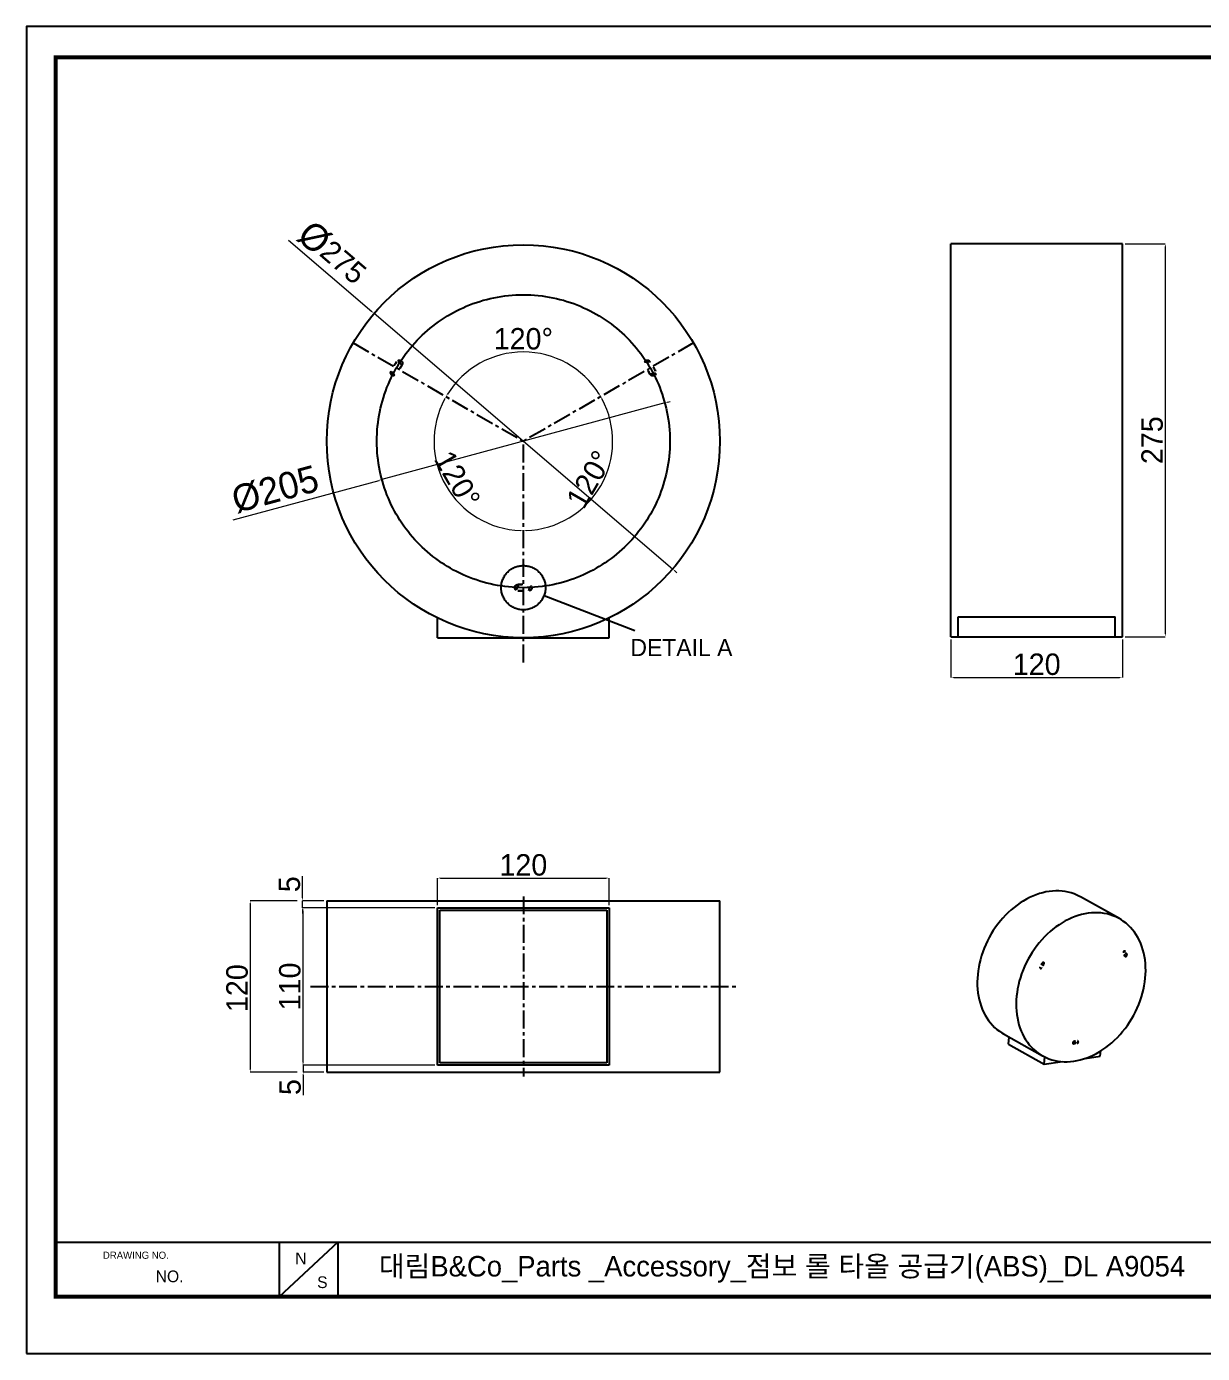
# Model space of a CAD drawing. Extents: x 16296660632 to 16296674782, y -37409619871 to -37409616716.
# Drawn here: x 16296673514 to 16296674337, y -37409617645 to -37409616716 of the extents above; entities that cross this region are included whole.
import ezdxf

# ---------------------------------------------------------------- set-up
doc = ezdxf.new("R2010")
doc.units = 0
doc.header["$LTSCALE"] = 10
doc.header["$MEASUREMENT"] = 0
doc.header["$PDMODE"] = 3
doc.header["$PDSIZE"] = -10
doc.linetypes.add('CENTER', pattern=[2, 1.25, -0.25, 0.25, -0.25])
doc.linetypes.add('PHANTOM', pattern=[25, 20, -1, 1, -1, 1, -1])
doc.layers.get('0').update_dxf_attribs({"linetype": 'CONTINUOUS'})
doc.layers.get('DEFPOINTS').update_dxf_attribs({"linetype": 'CONTINUOUS'})
doc.styles.add('Daelim Dimension', font='\x7f\x7f\x7f\x7f.TTF')
doc.styles.add('GHS', font='romans', dxfattribs={"bigfont": 'ghs'})
doc.dimstyles.new('DEFAULT', dxfattribs={"dimscale": 2, "dimtxt": 2, "dimasz": 2, "dimexe": 0, "dimexo": 2, "dimgap": 1, "dimtad": 1, "dimdec": 1, "dimzin": 9, "dimdsep": 46, "dimtxsty": 'Daelim Dimension', "dimcen": 0.5, "dimclrd": 252, "dimclre": 252, "dimclrt": 3, "dimadec": 1, "dimazin": 0, "dimtfac": 1, "dimtdec": 1, "dimtix": 1, "dimtmove": 0, "dimatfit": 3, "dimfxl": 0, "dimtolj": 1, "dimtzin": 1, "dimlwd": 9, "dimlwe": 9, "dimarcsym": 0})
doc.dimstyles.new('STANDARD$7', dxfattribs={"dimtxt": 3.5, "dimasz": 3, "dimexe": 1, "dimexo": 0.0625, "dimgap": 1, "dimtad": 1, "dimdec": 4, "dimzin": 0, "dimdsep": 46, "dimtxsty": 'GHS', "dimcen": 1, "dimclrt": 2, "dimadec": 0, "dimazin": 0, "dimtfac": 1, "dimtdec": 4, "dimtofl": 0, "dimtmove": 0, "dimatfit": 3, "dimfxl": 0, "dimtolj": 1, "dimtzin": 0, "dimarcsym": 0})

# ---------------------------------------------------------------- blocks, each defined once
blk = doc.blocks.new('*D0')
at = {"color": 5, "lineweight": 9}
for p, q in [((16296673802.04871, -37409617330.948021), (16296673802.04871, -37409617312.104591)), ((16296673804.04871, -37409617312.104591), (16296673920.04871, -37409617312.104591)), ((16296673922.04871, -37409617330.948021), (16296673922.04871, -37409617312.104591))]:
    blk.add_line(p, q, dxfattribs=at)
at = {"color": 5}
for points in [[(16296673804.04871, -37409617311.771263), (16296673804.04871, -37409617312.437927), (16296673802.04871, -37409617312.104591)], [(16296673920.04871, -37409617311.771263), (16296673920.04871, -37409617312.437927), (16296673922.04871, -37409617312.104591)]]:
    blk.add_solid(points, dxfattribs=at)
at = {"layer": 'DEFPOINTS', "color": 0}
for p in [(16296673922.04871, -37409617312.104591), (16296673802.04871, -37409617332.948021), (16296673922.04871, -37409617332.948021)]:
    blk.add_point(p, dxfattribs=at)
at = {"color": 7, "insert": (16296673862.04871, -37409617302.971542), "char_height": 15, "attachment_point": 5, "style": 'Daelim Dimension'}
blk.add_mtext('\\A1;120', dxfattribs=at)
blk = doc.blocks.new('*D1')
at = {"color": 5, "lineweight": 9}
for p, q in [((16296673707.49317, -37409617325.94802), (16296673707.49317, -37409617310.77323)), ((16296673722.54871, -37409617327.94802), (16296673707.49317, -37409617327.94802)), ((16296673707.49317, -37409617332.94802), (16296673707.49317, -37409617327.94802)), ((16296673800.04871, -37409617332.94802), (16296673707.49317, -37409617332.94802)), ((16296673707.49317, -37409617334.94802), (16296673707.49317, -37409617336.94802))]:
    blk.add_line(p, q, dxfattribs=at)
at = {"color": 5}
for points in [[(16296673707.15984, -37409617325.94802), (16296673707.8265, -37409617325.94802), (16296673707.49317, -37409617327.94802)], [(16296673707.15984, -37409617334.94802), (16296673707.8265, -37409617334.94802), (16296673707.49317, -37409617332.94802)]]:
    blk.add_solid(points, dxfattribs=at)
at = {"layer": 'DEFPOINTS', "color": 0}
for p in [(16296673707.49317, -37409617327.94802), (16296673724.54871, -37409617327.94802), (16296673802.04871, -37409617332.94802)]:
    blk.add_point(p, dxfattribs=at)
at = {"color": 7, "insert": (16296673698.41378, -37409617316.40842), "char_height": 15, "attachment_point": 5, "rotation": 90, "style": 'Daelim Dimension'}
blk.add_mtext('\\A1;5', dxfattribs=at)
blk = doc.blocks.new('*D2')
at = {"color": 5, "lineweight": 9}
for p, q in [((16296673800.04871, -37409617332.94802), (16296673707.86276, -37409617332.94802)), ((16296673707.86276, -37409617334.94802), (16296673707.86276, -37409617440.94802)), ((16296673800.04871, -37409617442.94802), (16296673707.86276, -37409617442.94802))]:
    blk.add_line(p, q, dxfattribs=at)
at = {"color": 5}
for points in [[(16296673707.52943, -37409617334.94802), (16296673708.1961, -37409617334.94802), (16296673707.86276, -37409617332.94802)], [(16296673707.52943, -37409617440.94802), (16296673708.1961, -37409617440.94802), (16296673707.86276, -37409617442.94802)]]:
    blk.add_solid(points, dxfattribs=at)
at = {"layer": 'DEFPOINTS', "color": 0}
for p in [(16296673802.04871, -37409617332.94802), (16296673707.86276, -37409617442.94802), (16296673802.04871, -37409617442.94802)]:
    blk.add_point(p, dxfattribs=at)
at = {"color": 7, "insert": (16296673698.75118, -37409617387.94802), "char_height": 15, "attachment_point": 5, "rotation": 90, "style": 'Daelim Dimension'}
blk.add_mtext('\\A1;110', dxfattribs=at)
blk = doc.blocks.new('*D3')
at = {"color": 5, "lineweight": 9}
for p, q in [((16296673708.00125, -37409617440.94802), (16296673708.00125, -37409617438.94802)), ((16296673800.04871, -37409617442.94802), (16296673708.00125, -37409617442.94802)), ((16296673708.00125, -37409617442.94802), (16296673708.00125, -37409617447.94802)), ((16296673722.54871, -37409617447.94802), (16296673708.00125, -37409617447.94802)), ((16296673708.00125, -37409617449.94802), (16296673708.00125, -37409617464.01761))]:
    blk.add_line(p, q, dxfattribs=at)
at = {"color": 5}
for points in [[(16296673707.66792, -37409617440.94802), (16296673708.33459, -37409617440.94802), (16296673708.00125, -37409617442.94802)], [(16296673707.66792, -37409617449.94802), (16296673708.33459, -37409617449.94802), (16296673708.00125, -37409617447.94802)]]:
    blk.add_solid(points, dxfattribs=at)
at = {"layer": 'DEFPOINTS', "color": 0}
for p in [(16296673802.04871, -37409617442.94802), (16296673708.00125, -37409617447.94802), (16296673724.54871, -37409617447.94802)]:
    blk.add_point(p, dxfattribs=at)
at = {"color": 7, "insert": (16296673698.92186, -37409617458.38242), "char_height": 15, "attachment_point": 5, "rotation": 90, "style": 'Daelim Dimension'}
blk.add_mtext('\\A1;5', dxfattribs=at)
blk = doc.blocks.new('*D4')
at = {"color": 5, "lineweight": 9}
for p, q in [((16296673703.86276, -37409617327.94802), (16296673670.9495, -37409617327.94802)), ((16296673670.9495, -37409617329.94802), (16296673670.9495, -37409617445.94802)), ((16296673703.86276, -37409617447.94802), (16296673670.9495, -37409617447.94802))]:
    blk.add_line(p, q, dxfattribs=at)
at = {"color": 5}
for points in [[(16296673670.61616, -37409617329.94802), (16296673671.28283, -37409617329.94802), (16296673670.9495, -37409617327.94802)], [(16296673670.61616, -37409617445.94802), (16296673671.28283, -37409617445.94802), (16296673670.9495, -37409617447.94802)]]:
    blk.add_solid(points, dxfattribs=at)
at = {"layer": 'DEFPOINTS', "color": 0}
for p in [(16296673705.86276, -37409617327.94802), (16296673670.9495, -37409617447.94802), (16296673705.86276, -37409617447.94802)]:
    blk.add_point(p, dxfattribs=at)
at = {"color": 7, "insert": (16296673661.81646, -37409617389.12516), "char_height": 15, "attachment_point": 5, "rotation": 90, "style": 'Daelim Dimension'}
blk.add_mtext('\\A1;120', dxfattribs=at)
blk = doc.blocks.new('*D5')
at = {"color": 5, "lineweight": 9}
for p, q in [((16296673697.835011, -37409616865.720428), (16296673756.09812, -37409616915.62204)), ((16296673966.48032, -37409617095.811707), (16296673757.617121, -37409616916.92305)), ((16296673967.999331, -37409617097.112709), (16296673969.518339, -37409617098.413719))]:
    blk.add_line(p, q, dxfattribs=at)
at = {"color": 5}
for points in [[(16296673756.314951, -37409616915.368874), (16296673755.881281, -37409616915.875214), (16296673757.617121, -37409616916.92305)], [(16296673968.21616, -37409617096.859543), (16296673967.78249, -37409617097.365883), (16296673966.48032, -37409617095.811707)]]:
    blk.add_solid(points, dxfattribs=at)
at = {"layer": 'DEFPOINTS', "color": 0}
for p in [(16296673757.617121, -37409616916.92305), (16296673966.48032, -37409617095.811707)]:
    blk.add_point(p, dxfattribs=at)
at = {"color": 7, "insert": (16296673728.488741, -37409616874.88887), "char_height": 15, "attachment_point": 5, "rotation": 319.420368043, "style": 'Daelim Dimension'}
blk.add_mtext('\\A1;{\\H1.25x;\\C0;Ø}275', dxfattribs=at)
blk = doc.blocks.new('*D6')
at = {"color": 5, "lineweight": 9}
for p, q in [((16296673960.97, -37409616979.52), (16296673763.13, -37409617033.21)), ((16296673962.9, -37409616979), (16296673964.83, -37409616978.47)), ((16296673659.11, -37409617061.44), (16296673761.2, -37409617033.74))]:
    blk.add_line(p, q, dxfattribs=at)
at = {"color": 5}
for points in [[(16296673962.81, -37409616978.68), (16296673962.99, -37409616979.32), (16296673960.97, -37409616979.52)], [(16296673761.11, -37409617033.42), (16296673761.28, -37409617034.06), (16296673763.13, -37409617033.21)]]:
    blk.add_solid(points, dxfattribs=at)
at = {"layer": 'DEFPOINTS', "color": 0}
for p in [(16296673960.97, -37409616979.52), (16296673763.13, -37409617033.21)]:
    blk.add_point(p, dxfattribs=at)
at = {"color": 7, "insert": (16296673688.45, -37409617040.03), "char_height": 15, "attachment_point": 5, "rotation": 15.18353, "style": 'Daelim Dimension'}
blk.add_mtext('\\A1;{\\H1.25x;\\C0;Ø205}', dxfattribs=at)
blk = doc.blocks.new('*D7')
at = {"color": 5, "lineweight": 9}
blk.add_arc((16296673862.05, -37409617006.37), 62.48, 151.83425, 268.16575, dxfattribs=at)
at = {"color": 5}
for points in [[(16296673806.68, -37409616976.72), (16296673807.26, -37409616977.04), (16296673807.94, -37409616975.13)], [(16296673860.05, -37409617068.48), (16296673860.04, -37409617069.14), (16296673862.05, -37409617068.84)]]:
    blk.add_solid(points, dxfattribs=at)
at = {"layer": 'DEFPOINTS', "color": 0}
for p in [(16296673742.97, -37409616937.62), (16296673862.05, -37409617006.37), (16296673862.05, -37409617006.37), (16296673800.52, -37409617017.22), (16296673862.05, -37409617161.19)]:
    blk.add_point(p, dxfattribs=at)
at = {"color": 7, "insert": (16296673815.85, -37409617033.04), "char_height": 15, "attachment_point": 5, "rotation": 300, "style": 'Daelim Dimension'}
blk.add_mtext('\\A1;120°', dxfattribs=at)
blk = doc.blocks.new('*D8')
at = {"color": 5, "lineweight": 9}
blk.add_arc((16296673862.05, -37409617006.37), 62.48, 271.83425, 28.16575, dxfattribs=at)
at = {"color": 5}
for points in [[(16296673916.84, -37409616977.04), (16296673917.42, -37409616976.72), (16296673916.15, -37409616975.13)], [(16296673864.05, -37409617069.14), (16296673864.04, -37409617068.48), (16296673862.05, -37409617068.84)]]:
    blk.add_solid(points, dxfattribs=at)
at = {"layer": 'DEFPOINTS', "color": 0}
for p in [(16296673981.13, -37409616937.62), (16296673862.05, -37409617006.37), (16296673862.05, -37409617006.37), (16296673902.21, -37409617054.23), (16296673862.05, -37409617161.19)]:
    blk.add_point(p, dxfattribs=at)
at = {"color": 7, "insert": (16296673908.24, -37409617033.04), "char_height": 15, "attachment_point": 5, "rotation": 60, "style": 'Daelim Dimension'}
blk.add_mtext('\\A1;120°', dxfattribs=at)
blk = doc.blocks.new('*D9')
at = {"color": 5, "lineweight": 9}
blk.add_arc((16296673862.04871, -37409617006.367317), 62.475839, 31.83425271, 148.165748085, dxfattribs=at)
at = {"color": 5}
for points in [[(16296673809.256611, -37409616973.584839), (16296673808.684669, -37409616973.24231), (16296673807.943041, -37409616975.129387)], [(16296673915.412741, -37409616973.24231), (16296673914.840799, -37409616973.584839), (16296673916.154369, -37409616975.129387)]]:
    blk.add_solid(points, dxfattribs=at)
at = {"layer": 'DEFPOINTS', "color": 0}
for p in [(16296673742.970209, -37409616937.617317), (16296673981.127199, -37409616937.617317), (16296673840.68071, -37409616947.659233), (16296673862.04871, -37409617006.367317), (16296673862.04871, -37409617006.367317)]:
    blk.add_point(p, dxfattribs=at)
at = {"color": 7, "insert": (16296673862.04871, -37409616934.75843), "char_height": 15, "attachment_point": 5, "style": 'Daelim Dimension'}
blk.add_mtext('\\A1;120°', dxfattribs=at)
blk = doc.blocks.new('*D10')
at = {"color": 5, "lineweight": 9}
for p, q in [((16296674161.18626, -37409617145.156952), (16296674161.18626, -37409617171.691933)), ((16296674281.18626, -37409617145.156952), (16296674281.18626, -37409617171.691933)), ((16296674163.18626, -37409617171.691933), (16296674279.18626, -37409617171.691933))]:
    blk.add_line(p, q, dxfattribs=at)
at = {"color": 5}
for points in [[(16296674163.18626, -37409617171.358589), (16296674163.18626, -37409617172.025261), (16296674161.18626, -37409617171.691933)], [(16296674279.18626, -37409617171.358589), (16296674279.18626, -37409617172.025261), (16296674281.18626, -37409617171.691933)]]:
    blk.add_solid(points, dxfattribs=at)
at = {"layer": 'DEFPOINTS', "color": 0}
for p in [(16296674161.18626, -37409617143.156952), (16296674281.18626, -37409617143.156952), (16296674281.18626, -37409617171.691933)]:
    blk.add_point(p, dxfattribs=at)
at = {"color": 7, "insert": (16296674221.18626, -37409617162.558884), "char_height": 15, "attachment_point": 5, "style": 'Daelim Dimension'}
blk.add_mtext('\\A1;120', dxfattribs=at)
blk = doc.blocks.new('*D11')
at = {"color": 5, "lineweight": 9}
for p, q in [((16296674283.18626, -37409616868.15695), (16296674311.16891, -37409616868.15695)), ((16296674311.16891, -37409616870.15695), (16296674311.16891, -37409617141.15695)), ((16296674283.18626, -37409617143.15695), (16296674311.16891, -37409617143.15695))]:
    blk.add_line(p, q, dxfattribs=at)
at = {"color": 5}
for points in [[(16296674310.83557, -37409616870.15695), (16296674311.50224, -37409616870.15695), (16296674311.16891, -37409616868.15695)], [(16296674310.83557, -37409617141.15695), (16296674311.50224, -37409617141.15695), (16296674311.16891, -37409617143.15695)]]:
    blk.add_solid(points, dxfattribs=at)
at = {"layer": 'DEFPOINTS', "color": 0}
for p in [(16296674281.18626, -37409616868.15695), (16296674281.18626, -37409617143.15695), (16296674311.16891, -37409617143.15695)]:
    blk.add_point(p, dxfattribs=at)
at = {"color": 7, "insert": (16296674302.00368, -37409617005.65695), "char_height": 15, "attachment_point": 5, "rotation": 90, "style": 'Daelim Dimension'}
blk.add_mtext('\\A1;275', dxfattribs=at)

msp = doc.modelspace()

# ---------------------------------------------------------------- linework, layer by layer
for p, q in [((16296674281.18626, -37409616868.156952), (16296674161.18626, -37409616868.156952)), ((16296674161.18626, -37409617005.656952), (16296674161.18626, -37409616868.156952)), ((16296674281.18626, -37409617005.656952), (16296674281.18626, -37409616868.156952)), ((16296674161.18626, -37409617143.156952), (16296674161.18626, -37409617005.656952)), ((16296674281.18626, -37409617143.156952), (16296674281.18626, -37409617005.656952)), ((16296673802.04871, -37409617143.867317), (16296673802.04871, -37409617130.085747)), ((16296673922.04871, -37409617143.867317), (16296673922.04871, -37409617130.085747)), ((16296673802.04871, -37409617143.867317), (16296673862.04871, -37409617143.867317)), ((16296673862.04871, -37409617143.867317), (16296673922.04871, -37409617143.867317)), ((16296674161.18626, -37409617143.156952), (16296674166.18626, -37409617143.156952)), ((16296674166.18626, -37409617143.156952), (16296674276.18626, -37409617143.156952)), ((16296674276.18626, -37409617143.156952), (16296674281.18626, -37409617143.156952)), ((16296673724.54871, -37409617327.948021), (16296673724.54871, -37409617447.948021)), ((16296673724.54871, -37409617327.948021), (16296673999.54871, -37409617327.948021)), ((16296673802.04871, -37409617442.948021), (16296673802.04871, -37409617332.948021)), ((16296673802.04871, -37409617332.948021), (16296673862.04871, -37409617332.948021)), ((16296673862.04871, -37409617332.948021), (16296673922.04871, -37409617332.948021)), ((16296673922.04871, -37409617332.948021), (16296673922.04871, -37409617442.948021)), ((16296673999.54871, -37409617447.948021), (16296673999.54871, -37409617327.948021)), ((16296673803.54871, -37409617441.448021), (16296673803.54871, -37409617334.448021)), ((16296673803.54871, -37409617334.448021), (16296673862.04871, -37409617334.448021)), ((16296673862.04871, -37409617334.448021), (16296673920.54871, -37409617334.448021)), ((16296673920.54871, -37409617334.448021), (16296673920.54871, -37409617441.448021)), ((16296673862.04871, -37409617442.948021), (16296673802.04871, -37409617442.948021)), ((16296673862.04871, -37409617441.448021), (16296673803.54871, -37409617441.448021)), ((16296673920.54871, -37409617441.448021), (16296673862.04871, -37409617441.448021)), ((16296673922.04871, -37409617442.948021), (16296673862.04871, -37409617442.948021)), ((16296673724.54871, -37409617447.948021), (16296673999.54871, -37409617447.948021))]:
    msp.add_line(p, q)
at = {"color": 1, "linetype": 'CENTER'}
for p, q in [((16296673742.970209, -37409616937.617317), (16296673862.04871, -37409617006.367317)), ((16296673981.127199, -37409616937.617317), (16296673862.04871, -37409617006.367317)), ((16296673862.04871, -37409617161.186852), (16296673862.04871, -37409617006.367317)), ((16296673862.04871, -37409617324.892754), (16296673862.04871, -37409617451.003288)), ((16296673713.156111, -37409617387.948021), (16296674010.941299, -37409617387.948021))]:
    msp.add_line(p, q, dxfattribs=at)
at = {"color": 2}
for p, q in [((16296674166.18626, -37409617129.375381), (16296674276.18626, -37409617129.375381)), ((16296674166.18626, -37409617143.156952), (16296674166.18626, -37409617129.375381)), ((16296674276.18626, -37409617143.156952), (16296674276.18626, -37409617129.375381)), ((16296674279.031981, -37409617340.509277), (16296674251.821329, -37409617325.250427)), ((16296674282.88736, -37409617363.256767), (16296674282.811411, -37409617363.137428)), ((16296674282.88736, -37409617363.256767), (16296674283.227501, -37409617363.447502)), ((16296674283.899521, -37409617365.579323), (16296674284.239651, -37409617365.770058)), ((16296674224.49404, -37409617374.703758), (16296674224.834169, -37409617374.894493)), ((16296674225.927549, -37409617372.143639), (16296674226.267679, -37409617372.334373)), ((16296674198.01889, -37409617421.194656), (16296674225.22954, -37409617436.453529)), ((16296674201.37442, -37409617428.379807), (16296674201.863211, -37409617423.350441)), ((16296674201.37442, -37409617428.379807), (16296674226.317511, -37409617442.367104)), ((16296674246.563101, -37409617427.871422), (16296674246.70575, -37409617427.873848)), ((16296674246.70575, -37409617427.873848), (16296674247.045879, -37409617428.064598)), ((16296674248.566441, -37409617427.632477), (16296674246.758181, -37409617426.618477)), ((16296674249.215759, -37409617427.52137), (16296674249.555901, -37409617427.712097)), ((16296674265.61516, -37409617436.848427), (16296674265.97784, -37409617433.116692)), ((16296674226.317511, -37409617442.367104), (16296674226.811609, -37409617437.283127)), ((16296674226.317511, -37409617442.367104), (16296674239.263121, -37409617440.54911)), ((16296674255.093769, -37409617438.325974), (16296674265.61516, -37409617436.848427))]:
    msp.add_line(p, q, dxfattribs=at)
at = {"color": 5}
msp.add_line((16296673534.87118, -37409617566.997437), (16296674555.400921, -37409617566.997437), dxfattribs=at)
at = {"color": 5, "ltscale": 40}
for p, q in [((16296673691.304331, -37409617566.997437), (16296673691.304331, -37409617605.188103)), ((16296673691.304331, -37409617566.997437), (16296673691.304331, -37409617605.188103)), ((16296673732.177811, -37409617566.997437), (16296673691.304331, -37409617605.188103)), ((16296673732.177811, -37409617566.997437), (16296673691.304331, -37409617605.188103)), ((16296673732.177811, -37409617566.997437), (16296673732.177811, -37409617605.188103)), ((16296673732.177811, -37409617566.997437), (16296673732.177811, -37409617605.188103))]:
    msp.add_line(p, q, dxfattribs=at)
at = {"ltscale": 0.5}
msp.add_lwpolyline([(16296673514.49086, -37409617644.808182), (16296674781.90975, -37409617644.808182), (16296674781.90975, -37409616716.146439), (16296673514.49086, -37409616716.146439)], close=True, dxfattribs=at)
at = {"color": 5, "linetype": 'ByBlock', "lineweight": 200, "const_width": 2.92032}
msp.add_lwpolyline([(16296673534.87118, -37409617605.043732), (16296674761.405581, -37409617605.043732), (16296674761.405581, -37409616737.708679), (16296673534.87118, -37409616737.708679)], close=True, dxfattribs=at)
at = {"color": 2, "flags": 128}
for points in [[(16296674251.821329, -37409617325.250427), (16296674251.171089, -37409617324.895699), (16296674249.26696, -37409617323.965431), (16296674247.300341, -37409617323.161613), (16296674245.27626, -37409617322.486313), (16296674243.19994, -37409617321.941231), (16296674241.076679, -37409617321.527809), (16296674238.911961, -37409617321.247063), (16296674236.711321, -37409617321.099747), (16296674234.48041, -37409617321.086243), (16296674232.22496, -37409617321.206573), (16296674229.95076, -37409617321.460411), (16296674227.663639, -37409617321.847107), (16296674225.36948, -37409617322.365723), (16296674223.074169, -37409617323.014847), (16296674220.7836, -37409617323.792877), (16296674218.503639, -37409617324.697807), (16296674216.24016, -37409617325.727272), (16296674213.99896, -37409617326.87867), (16296674211.785789, -37409617328.149017), (16296674209.606331, -37409617329.535088), (16296674207.46619, -37409617331.033302), (16296674205.37085, -37409617332.639809), (16296674203.325701, -37409617334.350487), (16296674201.33597, -37409617336.160942), (16296674199.40679, -37409617338.066551), (16296674197.5431, -37409617340.062401), (16296674195.749689, -37409617342.143356), (16296674194.031151, -37409617344.304123), (16296674192.391911, -37409617346.539101), (16296674190.836161, -37409617348.842567), (16296674189.36791, -37409617351.208633), (16296674187.990931, -37409617353.631203), (16296674186.708731, -37409617356.104057), (16296674185.52463, -37409617358.620872), (16296674184.44166, -37409617361.175148), (16296674183.462589, -37409617363.760368), (16296674182.589939, -37409617366.369873), (16296674181.825951, -37409617368.996964), (16296674181.17259, -37409617371.634903), (16296674180.631531, -37409617374.276909), (16296674180.204149, -37409617376.916206), (16296674179.89155, -37409617379.546043), (16296674179.69455, -37409617382.15963), (16296674179.61364, -37409617384.750282), (16296674179.649031, -37409617387.311348), (16296674179.800631, -37409617389.836243), (16296674180.06805, -37409617392.318489), (16296674180.450609, -37409617394.751717), (16296674180.947321, -37409617397.129677), (16296674181.55691, -37409617399.446281), (16296674182.2778, -37409617401.695549), (16296674183.10816, -37409617403.871742), (16296674184.04586, -37409617405.969261), (16296674185.08847, -37409617407.982697), (16296674186.233339, -37409617409.906929), (16296674187.47751, -37409617411.736992), (16296674188.817789, -37409617413.468178), (16296674190.25075, -37409617415.096046), (16296674191.772711, -37409617416.616447), (16296674193.379749, -37409617418.025436), (16296674195.06776, -37409617419.319443), (16296674196.832399, -37409617420.495087), (16296674198.01889, -37409617421.194656)], [(16296674297.159321, -37409617382.157921), (16296674297.356319, -37409617379.544319), (16296674297.437229, -37409617376.953667), (16296674297.40184, -37409617374.392601), (16296674297.25024, -37409617371.867706), (16296674296.982821, -37409617369.38546), (16296674296.60026, -37409617366.952232), (16296674296.10355, -37409617364.574272), (16296674295.493971, -37409617362.257683), (16296674294.773069, -37409617360.0084), (16296674293.942711, -37409617357.832207), (16296674293.005011, -37409617355.734703), (16296674291.9624, -37409617353.721237), (16296674290.817539, -37409617351.79702), (16296674289.57337, -37409617349.966972), (16296674288.23308, -37409617348.235771), (16296674286.800119, -37409617346.607903), (16296674285.27816, -37409617345.087502), (16296674283.67112, -37409617343.678497), (16296674281.98311, -37409617342.384506), (16296674280.21847, -37409617341.208847), (16296674278.381729, -37409617340.154549), (16296674276.47761, -37409617339.224281), (16296674274.510981, -37409617338.420479), (16296674272.48691, -37409617337.745163), (16296674270.41058, -37409617337.200104), (16296674268.287331, -37409617336.786659), (16296674266.12261, -37409617336.505928), (16296674263.921961, -37409617336.358597), (16296674261.691059, -37409617336.3451), (16296674259.43561, -37409617336.465424), (16296674257.1614, -37409617336.719261), (16296674254.87429, -37409617337.10598), (16296674252.58013, -37409617337.624573), (16296674250.284809, -37409617338.27372), (16296674247.99424, -37409617339.05175), (16296674245.714291, -37409617339.956657), (16296674243.4508, -37409617340.986122), (16296674241.2096, -37409617342.13752), (16296674238.996429, -37409617343.407883), (16296674236.81698, -37409617344.793938), (16296674234.67684, -37409617346.292152), (16296674232.581499, -37409617347.898659), (16296674230.536341, -37409617349.609337), (16296674228.546619, -37409617351.419807), (16296674226.617439, -37409617353.325401), (16296674224.75375, -37409617355.321251), (16296674222.960329, -37409617357.402206), (16296674221.2418, -37409617359.562973), (16296674219.60256, -37409617361.797951), (16296674218.04681, -37409617364.101433), (16296674216.57856, -37409617366.467491), (16296674215.201571, -37409617368.890053), (16296674213.91938, -37409617371.362923), (16296674212.735279, -37409617373.879723), (16296674211.6523, -37409617376.433998), (16296674210.673229, -37409617379.019218), (16296674209.800579, -37409617381.628723), (16296674209.0366, -37409617384.255814), (16296674208.38323, -37409617386.893753), (16296674207.842171, -37409617389.535759), (16296674207.414789, -37409617392.175072), (16296674207.1022, -37409617394.804893), (16296674206.905199, -37409617397.41848), (16296674206.824289, -37409617400.009132), (16296674206.85968, -37409617402.570198), (16296674207.01128, -37409617405.0951), (16296674207.2787, -37409617407.577339), (16296674207.661261, -37409617410.010567), (16296674208.157961, -37409617412.388527), (16296674208.76755, -37409617414.705132), (16296674209.488449, -37409617416.954407), (16296674210.31881, -37409617419.130592), (16296674211.2565, -37409617421.228111), (16296674212.29912, -37409617423.241547), (16296674213.443979, -37409617425.165779), (16296674214.68815, -37409617426.995842), (16296674216.02844, -37409617428.727028), (16296674217.461399, -37409617430.354912), (16296674218.983351, -37409617431.875298), (16296674220.590401, -37409617433.284286), (16296674222.27841, -37409617434.578293), (16296674224.043051, -37409617435.753937), (16296674225.879789, -37409617436.808273), (16296674227.783911, -37409617437.738518), (16296674229.75054, -37409617438.542343), (16296674231.774611, -37409617439.217644), (16296674233.850929, -37409617439.762718), (16296674235.97419, -37409617440.176163), (16296674238.13891, -37409617440.456886), (16296674240.33955, -37409617440.604187), (16296674242.570459, -37409617440.617706), (16296674244.825911, -37409617440.497398), (16296674247.100109, -37409617440.243553), (16296674249.38723, -37409617439.856827), (16296674251.681391, -37409617439.338226), (16296674253.9767, -37409617438.689087), (16296674256.267269, -37409617437.911057), (16296674258.54723, -37409617437.006157), (16296674260.810711, -37409617435.976677), (16296674263.05192, -37409617434.825279), (16296674265.265091, -37409617433.554916), (16296674267.44454, -37409617432.168861), (16296674269.584681, -37409617430.670662), (16296674271.680019, -37409617429.064163), (16296674273.72518, -37409617427.353477), (16296674275.714899, -37409617425.543007), (16296674277.644079, -37409617423.637398), (16296674279.507771, -37409617421.641563), (16296674281.30118, -37409617419.560593), (16296674283.01972, -37409617417.399834), (16296674284.65896, -37409617415.164864), (16296674286.214701, -37409617412.861382), (16296674287.682949, -37409617410.495323), (16296674289.05995, -37409617408.072746), (16296674290.342131, -37409617405.599892), (16296674291.526239, -37409617403.083092), (16296674292.609221, -37409617400.528801), (16296674293.588289, -37409617397.943604), (16296674294.46093, -37409617395.334084), (16296674295.22492, -37409617392.706993), (16296674295.878281, -37409617390.069054), (16296674296.41935, -37409617387.42704), (16296674296.84672, -37409617384.787743), (16296674297.159321, -37409617382.157921)], [(16296674283.227501, -37409617363.447502), (16296674283.053511, -37409617363.234871), (16296674282.804331, -37409617363.136482), (16296674282.51787, -37409617363.167297), (16296674282.23777, -37409617363.322647), (16296674282.006651, -37409617363.578873), (16296674281.859699, -37409617363.896927), (16296674281.8193, -37409617364.228462), (16296674281.8916, -37409617364.522942)], [(16296674282.86027, -37409617366.74572), (16296674283.01689, -37409617366.976509), (16296674283.25466, -37409617367.097893), (16296674283.53739, -37409617367.091393), (16296674283.822029, -37409617366.958), (16296674284.06526, -37409617366.718033), (16296674284.23003, -37409617366.407997), (16296674284.291269, -37409617366.075111), (16296674284.239651, -37409617365.770058)], [(16296674223.608879, -37409617374.284607), (16296674223.49572, -37409617374.612801), (16296674223.493059, -37409617374.937462), (16296674223.60129, -37409617375.20916), (16296674223.803949, -37409617375.386513), (16296674224.07019, -37409617375.442543), (16296674224.359461, -37409617375.368721), (16296674224.627741, -37409617375.176262), (16296674224.834169, -37409617374.894493)], [(16296674226.267679, -37409617372.334373), (16296674226.400009, -37409617372.011147), (16296674226.42382, -37409617371.681953), (16296674226.335489, -37409617371.396919), (16296674226.14847, -37409617371.199417), (16296674225.89122, -37409617371.119537), (16296674225.602909, -37409617371.169441), (16296674225.32744, -37409617371.341507), (16296674225.10675, -37409617371.609573)], [(16296674249.555901, -37409617427.712097), (16296674249.84305, -37409617427.596527), (16296674250.0949, -37409617427.370262), (16296674250.273109, -37409617427.067741), (16296674250.35055, -37409617426.735039), (16296674250.315439, -37409617426.422798), (16296674250.173109, -37409617426.178551), (16296674249.94524, -37409617426.039482), (16296674249.66651, -37409617426.026772)], [(16296674247.26432, -37409617426.364113), (16296674246.97538, -37409617426.456551), (16296674246.713791, -37409617426.66436), (16296674246.5194, -37409617426.955887), (16296674246.42178, -37409617427.286774), (16296674246.435801, -37409617427.606644), (16296674246.55933, -37409617427.866768), (16296674246.77356, -37409617428.02758), (16296674247.045879, -37409617428.064598)]]:
    msp.add_lwpolyline(points, dxfattribs=at)
msp.add_circle((16296673862.04871, -37409617006.367317), 137.5)
at = {"color": 1, "linetype": 'PHANTOM'}
msp.add_circle((16296673862.04871, -37409617006.367317), 102.5, dxfattribs=at)
at = {"color": 2, "linetype": 'PHANTOM'}
msp.add_circle((16296673862.04871, -37409617108.867317), 15.485881, dxfattribs=at)
for centre, radius, start, end in [((16296673862.04871, -37409617006.367317), 104.75, 147.903334994, 152.096760702), ((16296673775.21553, -37409616951.90403), 2.25, 327.903334994, 147.903334994), ((16296673948.88188, -37409616951.90403), 2.25, 32.096665006, 212.096665006), ((16296673862.04871, -37409617006.367317), 104.75, 27.903239298, 32.096665006), ((16296673771.46553, -37409616958.399223), 2.25, 152.096760702, 332.096760702), ((16296673862.04871, -37409617006.367317), 100.25, 147.903334994, 152.096760702), ((16296673862.04871, -37409617006.367317), 100.25, 27.903239298, 32.096665006), ((16296673952.63188, -37409616958.399223), 2.25, 207.903239298, 27.903239298), ((16296673858.29871, -37409617108.798698), 2.25, 87.903378318, 267.903378318), ((16296673862.04871, -37409617006.367317), 100.25, 267.903378318, 272.096621682), ((16296673865.79871, -37409617108.798698), 2.25, 272.096621682, 92.096621682), ((16296673862.04871, -37409617006.367317), 104.75, 267.903378318, 272.096621682)]:
    msp.add_arc(centre, radius, start, end)
at = {"color": 2}
for centre, radius, start, end in [((16296674255.100599, -37409617377.52076), 29.777525, 21.214130097, 25.880814932), ((16296674254.89377, -37409617376.83802), 31.114172, 21.214130097, 25.880814932), ((16296674282.959221, -37409617365.916153), 0.998804, 269.927436109, 19.708009554), ((16296674255.2339, -37409617377.028763), 31.114172, 21.214130097, 25.880814932), ((16296674272.435909, -37409617399.867882), 55.123337, 149.160521079, 152.347291989), ((16296674223.67518, -37409617374.35952), 0.888267, 267.053409777, 337.198321478), ((16296674271.22348, -37409617399.187981), 52.75527, 149.160521079, 152.347291989), ((16296674271.56362, -37409617399.378723), 52.75527, 149.160521079, 152.347291989), ((16296674225.206619, -37409617371.625679), 0.887702, 324.304298421, 34.398755777), ((16296674244.32222, -37409617396.69239), 29.817238, 275.662638536, 280.325280198), ((16296674249.011511, -37409617426.543648), 0.998825, 281.799814172, 31.508244685), ((16296674243.63158, -37409617396.870232), 31.155667, 275.662638536, 280.325280198), ((16296674243.97171, -37409617397.060966), 31.155667, 275.662638536, 280.325280198)]:
    msp.add_arc(centre, radius, start, end, dxfattribs=at)

# ---------------------------------------------------------------- texts
at = {"color": 5, "ltscale": 40, "style": 'Daelim Dimension'}
msp.add_text('DRAWING NO.', height=5.00155666, dxfattribs=at).set_placement((16296673567.91538, -37409617578.551567))
at = {"color": 2, "style": 'Daelim Dimension'}
for s, insert, char_height, width, attachment_point in [('{\\C1;DETAIL A}', (16296673972.64642, -37409617150.751823), 12, 96.1572, 5), ('대림B&Co_Parts _Accessory_점보 롤 타올 공급기(ABS)_DL A9054', (16296673760.98192, -37409617576.580307), 14.35045248, 755.89404468, 1)]:
    msp.add_mtext(s, dxfattribs=dict(at, insert=insert, char_height=char_height, width=width, attachment_point=attachment_point))
at = {"attachment_point": 1, "style": 'Daelim Dimension'}
for s, insert, char_height, width in [('N', (16296673702.421391, -37409617574.157532), 8.184924, 11.42294959), ('NO.', (16296673604.848459, -37409617586.731842), 8.1849241, 51.34690547), ('S', (16296673717.77989, -37409617590.840508), 8.184924, 11.42294959)]:
    msp.add_mtext(s, dxfattribs=dict(at, insert=insert, char_height=char_height, width=width))

# ---------------------------------------------------------------- dimensions: what is measured, and where the dimension line sits
at = {"color": 5}
for p1, p2, text, picture, middle in [((16296673966.48032, -37409617095.811707), (16296673757.617121, -37409616916.92305), '{\\H1.25x;\\C0;Ø}275', '*D5', (16296673720.047199, -37409616884.744888)), ((16296673960.970631, -37409616979.521309), (16296673763.126801, -37409617033.213242), '{\\H1.25x;\\C0;Ø205}', '*D6', (16296673691.848761, -37409617052.55706))]:
    dim = msp.add_diameter_dim_2p(p1=p1, p2=p2, text=text, dimstyle='DEFAULT', override={"dimscale": 1, "dimtxt": 15, "dimdec": 0, "dimclrd": 5, "dimclrt": 7}, dxfattribs=at)
    dim.commit()
    dim.dimension.update_dxf_attribs({"geometry": picture, "text_midpoint": middle, "dimtype": 163})
for base, p1, p2, picture, middle in [((16296674311.168909, -37409617143.156952), (16296674281.18626, -37409616868.156952), (16296674281.18626, -37409617143.156952), '*D11', (16296674302.003679, -37409617005.656952)), ((16296673707.862761, -37409617442.948021), (16296673802.04871, -37409617332.948021), (16296673802.04871, -37409617442.948021), '*D2', (16296673698.751181, -37409617387.948021))]:
    dim = msp.add_linear_dim(base=base, p1=p1, p2=p2, angle=90, dimstyle='DEFAULT', override={"dimscale": 1, "dimtxt": 15, "dimdec": 0, "dimclrd": 5, "dimclre": 5, "dimclrt": 7}, dxfattribs=at)
    dim.commit()
    dim.dimension.update_dxf_attribs({"geometry": picture, "text_midpoint": middle})
for base, line1, line2, picture, middle in [((16296673840.68071, -37409616947.659233), ((16296673981.127199, -37409616937.617317), (16296673862.04871, -37409617006.367317)), ((16296673742.970209, -37409616937.617317), (16296673862.04871, -37409617006.367317)), '*D9', (16296673862.04871, -37409616934.75843)), ((16296673800.522011, -37409617017.216133), ((16296673862.04871, -37409617161.186852), (16296673862.04871, -37409617006.367317)), ((16296673742.970209, -37409616937.617317), (16296673862.04871, -37409617006.367317)), '*D7', (16296673815.852489, -37409617033.038712)), ((16296673902.20735, -37409617054.226517), ((16296673981.127199, -37409616937.617317), (16296673862.04871, -37409617006.367317)), ((16296673862.04871, -37409617161.186852), (16296673862.04871, -37409617006.367317)), '*D8', (16296673908.24485, -37409617033.038673))]:
    dim = msp.add_angular_dim_2l(base=base, line1=line1, line2=line2, dimstyle='DEFAULT', override={"dimscale": 1, "dimtxt": 15, "dimclrd": 5, "dimclrt": 7, "dimadec": 0}, dxfattribs=at)
    dim.commit()
    dim.dimension.update_dxf_attribs({"geometry": picture, "text_midpoint": middle})
for base, p1, p2, picture, middle in [((16296674281.18626, -37409617171.691933), (16296674161.18626, -37409617143.156952), (16296674281.18626, -37409617143.156952), '*D10', (16296674221.18626, -37409617162.558884)), ((16296673922.04871, -37409617312.104591), (16296673802.04871, -37409617332.948021), (16296673922.04871, -37409617332.948021), '*D0', (16296673862.04871, -37409617302.971542))]:
    dim = msp.add_linear_dim(base=base, p1=p1, p2=p2, dimstyle='DEFAULT', override={"dimscale": 1, "dimtxt": 15, "dimdec": 0, "dimclrd": 5, "dimclre": 5, "dimclrt": 7}, dxfattribs=at)
    dim.commit()
    dim.dimension.update_dxf_attribs({"geometry": picture, "text_midpoint": middle})
for base, p1, p2, picture, middle in [((16296673707.49317, -37409617327.948021), (16296673802.04871, -37409617332.948021), (16296673724.54871, -37409617327.948021), '*D1', (16296673707.493179, -37409617316.408417)), ((16296673670.949499, -37409617447.948021), (16296673705.862761, -37409617327.948021), (16296673705.862761, -37409617447.948021), '*D4', (16296673670.949499, -37409617389.12516)), ((16296673708.001249, -37409617447.948021), (16296673802.04871, -37409617442.948021), (16296673724.54871, -37409617447.948021), '*D3', (16296673708.001261, -37409617458.382423))]:
    dim = msp.add_linear_dim(base=base, p1=p1, p2=p2, angle=90, dimstyle='DEFAULT', override={"dimscale": 1, "dimtxt": 15, "dimdec": 0, "dimclrd": 5, "dimclre": 5, "dimclrt": 7}, dxfattribs=at)
    dim.commit()
    dim.dimension.update_dxf_attribs({"geometry": picture, "text_midpoint": middle, "dimtype": 160})

# ---------------------------------------------------------------- leaders
msp.add_leader([(16296673876.543301, -37409617114.318863), (16296673940.06609, -37409617138.739113)], dimstyle='STANDARD$7', override={"dimtxt": 2.3, "dimasz": 2.5, "dimexo": 0.3, "dimgap": 1, "dimtad": 0, "dimdec": 2, "dimcen": 0, "dimclrd": 2, "dimclre": 2, "dimtp": 0.1, "dimtfac": 0.5, "dimtdec": 2})

doc.saveas('drawing.dxf')
